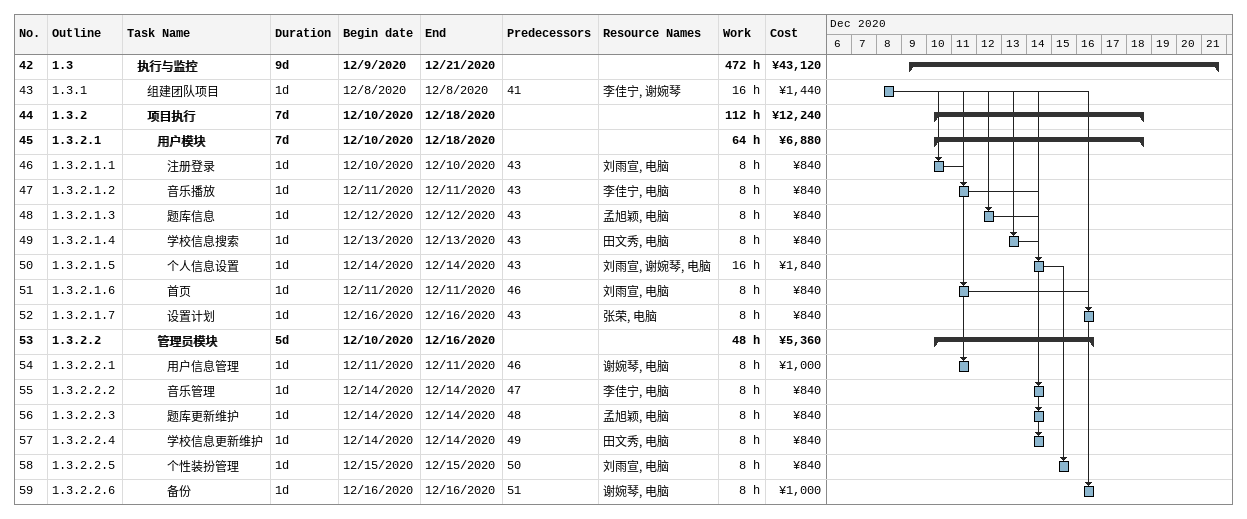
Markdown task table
| ID | WBS | Task | Duration | Start | Finish | Predecessors | Resources | Work (h) | Cost (¥) |
|---|---|---|---|---|---|---|---|---|---|
| 42 | 1.3 | **执行与监控** | 9d | 2020-12-09 | 2020-12-21 |  |  | 472 | 43120 |
| 43 | 1.3.1 | 组建团队项目 | 1d | 2020-12-08 | 2020-12-08 | 41 | 李佳宁, 谢婉琴 | 16 | 1440 |
| 44 | 1.3.2 | **项目执行** | 7d | 2020-12-10 | 2020-12-18 |  |  | 112 | 12240 |
| 45 | 1.3.2.1 | **用户模块** | 7d | 2020-12-10 | 2020-12-18 |  |  | 64 | 6880 |
| 46 | 1.3.2.1.1 | 注册登录 | 1d | 2020-12-10 | 2020-12-10 | 43 | 刘雨宣, 电脑 | 8 | 840 |
| 47 | 1.3.2.1.2 | 音乐播放 | 1d | 2020-12-11 | 2020-12-11 | 43 | 李佳宁, 电脑 | 8 | 840 |
| 48 | 1.3.2.1.3 | 题库信息 | 1d | 2020-12-12 | 2020-12-12 | 43 | 孟旭颖, 电脑 | 8 | 840 |
| 49 | 1.3.2.1.4 | 学校信息搜索 | 1d | 2020-12-13 | 2020-12-13 | 43 | 田文秀, 电脑 | 8 | 840 |
| 50 | 1.3.2.1.5 | 个人信息设置 | 1d | 2020-12-14 | 2020-12-14 | 43 | 刘雨宣, 谢婉琴, 电脑 | 16 | 1840 |
| 51 | 1.3.2.1.6 | 首页 | 1d | 2020-12-11 | 2020-12-11 | 46 | 刘雨宣, 电脑 | 8 | 840 |
| 52 | 1.3.2.1.7 | 设置计划 | 1d | 2020-12-16 | 2020-12-16 | 43 | 张荣, 电脑 | 8 | 840 |
| 53 | 1.3.2.2 | **管理员模块** | 5d | 2020-12-10 | 2020-12-16 |  |  | 48 | 5360 |
| 54 | 1.3.2.2.1 | 用户信息管理 | 1d | 2020-12-11 | 2020-12-11 | 46 | 谢婉琴, 电脑 | 8 | 1000 |
| 55 | 1.3.2.2.2 | 音乐管理 | 1d | 2020-12-14 | 2020-12-14 | 47 | 李佳宁, 电脑 | 8 | 840 |
| 56 | 1.3.2.2.3 | 题库更新维护 | 1d | 2020-12-14 | 2020-12-14 | 48 | 孟旭颖, 电脑 | 8 | 840 |
| 57 | 1.3.2.2.4 | 学校信息更新维护 | 1d | 2020-12-14 | 2020-12-14 | 49 | 田文秀, 电脑 | 8 | 840 |
| 58 | 1.3.2.2.5 | 个性装扮管理 | 1d | 2020-12-15 | 2020-12-15 | 50 | 刘雨宣, 电脑 | 8 | 840 |
| 59 | 1.3.2.2.6 | 备份 | 1d | 2020-12-16 | 2020-12-16 | 51 | 谢婉琴, 电脑 | 8 | 1000 |
